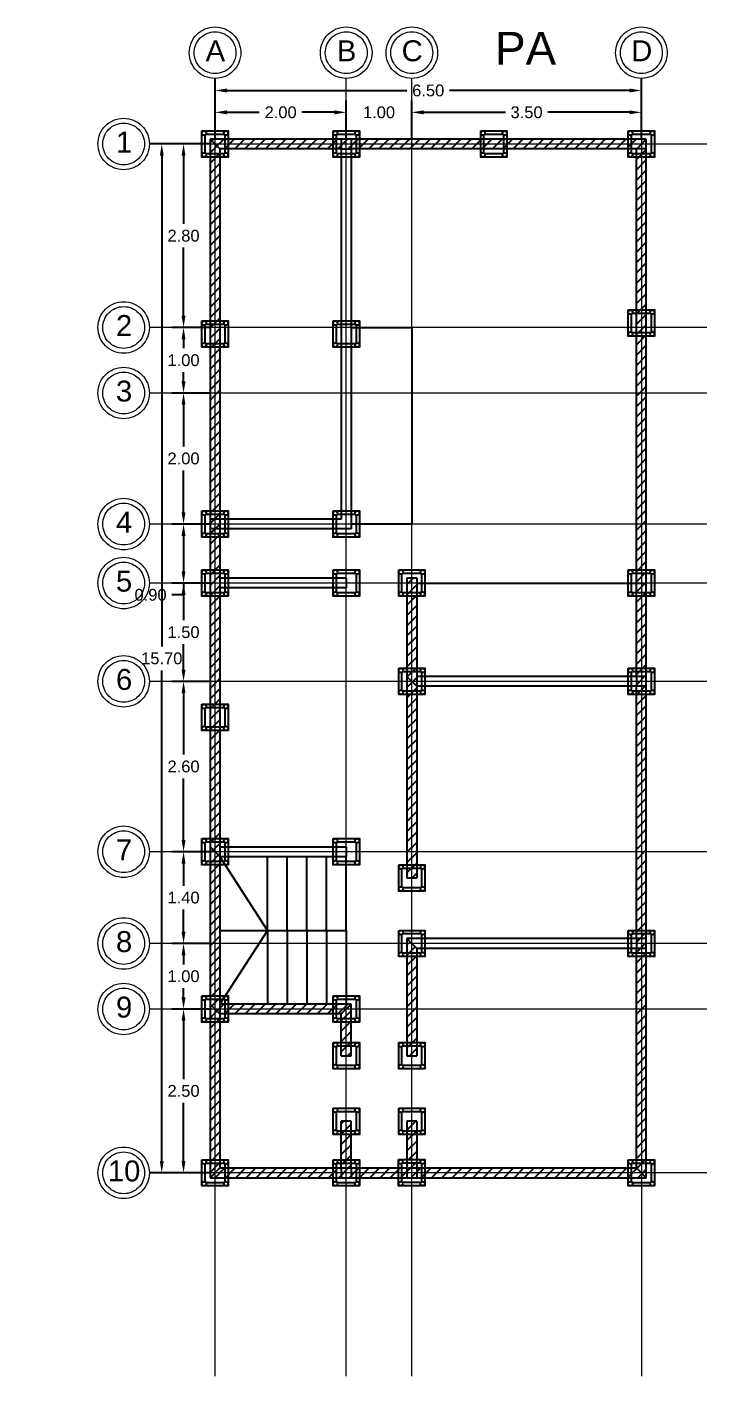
# Model space of a CAD drawing. Header units: metres. Extents: x 25 to 708562, y 11 to 4563236.
# Drawn here: x 70.04 to 80.4, y 10.69 to 31.28 of the extents above; entities that cross this region are included whole.
import ezdxf

# ---------------------------------------------------------------- set-up
doc = ezdxf.new("R2010")
doc.units = ezdxf.units.M
doc.header["$PDMODE"] = 35
doc.linetypes.add('ACAD_ISO04W100', pattern=[30, 24, -3, 0, -3])
for name, color, linetype, lineweight in [('Aux', 10, 'ACAD_ISO04W100', 18), ('Cotas', 100, 'Continuous', 15), ('Muros', 140, 'Continuous', 25)]:
    doc.layers.add(name, color=color, linetype=linetype, lineweight=lineweight)
doc.layers.add('Kastillo', color=30, linetype='Continuous')
doc.layers.add('Muros de Carga', color=221, linetype='Continuous')
doc.styles.get("Standard").update_dxf_attribs({"font": 'arial.ttf'})
doc.dimstyles.new('Muros', dxfattribs={"dimtxt": 0.18, "dimasz": 0.18, "dimexe": 0.18, "dimexo": 0.0625, "dimgap": 0.09, "dimtad": 0, "dimtih": 1, "dimtoh": 1, "dimzin": 0, "dimdsep": 46, "dimtxsty": 'Standard', "dimcen": 0.09, "dimadec": 0, "dimazin": 0, "dimtfac": 1, "dimtofl": 0, "dimtmove": 0, "dimatfit": 3, "dimfxl": 1, "dimtolj": 1, "dimtzin": 0, "dimarcsym": 0})
pattern_1 = [(45, (57.75728, 9.41529), (-0.07857724, 0.07857724), [])]

# ---------------------------------------------------------------- blocks, each defined once
blk = doc.blocks.new('*D85')
at = {"layer": 'Cotas', "color": 0, "lineweight": -2, "transparency": 16777216}
for p, q in [((72.842, 29.494), (71.912, 29.494)), ((72.092, 29.314), (72.092, 21.826)), ((72.092, 13.974), (72.092, 21.462)), ((72.842, 13.794), (71.912, 13.794))]:
    blk.add_line(p, q, dxfattribs=at)
at = {"layer": 'Cotas', "color": 0, "transparency": 16777216}
for points in [[(72.062, 29.314), (72.122, 29.314), (72.092, 29.494)], [(72.062, 13.974), (72.122, 13.974), (72.092, 13.794)]]:
    blk.add_solid(points, dxfattribs=at)
at = {"layer": 'Defpoints', "color": 0, "transparency": 16777216}
for p in [(72.904, 29.494), (72.092, 13.794), (72.904, 13.794)]:
    blk.add_point(p, dxfattribs=at)
at = {"layer": 'Cotas', "color": 0, "transparency": 16777216, "insert": (72.092, 21.644), "char_height": 0.18, "attachment_point": 5}
blk.add_mtext('\\A1;15.70', dxfattribs=at)
blk = doc.blocks.new('*D86')
at = {"layer": 'Cotas', "color": 0, "lineweight": -2, "transparency": 16777216}
for p, q in [((72.842, 29.494), (72.244, 29.494)), ((72.424, 29.314), (72.424, 28.276)), ((72.424, 26.874), (72.424, 27.912)), ((72.842, 26.694), (72.244, 26.694))]:
    blk.add_line(p, q, dxfattribs=at)
at = {"layer": 'Cotas', "color": 0, "transparency": 16777216}
for points in [[(72.394, 29.314), (72.454, 29.314), (72.424, 29.494)], [(72.394, 26.874), (72.454, 26.874), (72.424, 26.694)]]:
    blk.add_solid(points, dxfattribs=at)
at = {"layer": 'Defpoints', "color": 0, "transparency": 16777216}
for p in [(72.424, 29.494), (72.904, 29.494), (72.904, 26.694)]:
    blk.add_point(p, dxfattribs=at)
at = {"layer": 'Cotas', "color": 0, "transparency": 16777216, "insert": (72.424, 28.094), "char_height": 0.18, "attachment_point": 5}
blk.add_mtext('\\A1;2.80', dxfattribs=at)
blk = doc.blocks.new('*D87')
at = {"layer": 'Cotas', "color": 0, "lineweight": -2, "transparency": 16777216}
for p, q in [((72.842, 26.694), (72.244, 26.694)), ((72.424, 26.514), (72.424, 26.376)), ((72.424, 25.874), (72.424, 26.012)), ((72.842, 25.694), (72.244, 25.694))]:
    blk.add_line(p, q, dxfattribs=at)
at = {"layer": 'Cotas', "color": 0, "transparency": 16777216}
for points in [[(72.394, 26.514), (72.454, 26.514), (72.424, 26.694)], [(72.394, 25.874), (72.454, 25.874), (72.424, 25.694)]]:
    blk.add_solid(points, dxfattribs=at)
at = {"layer": 'Defpoints', "color": 0, "transparency": 16777216}
for p in [(72.904, 26.694), (72.424, 25.694), (72.904, 25.694)]:
    blk.add_point(p, dxfattribs=at)
at = {"layer": 'Cotas', "color": 0, "transparency": 16777216, "insert": (72.424, 26.194), "char_height": 0.18, "attachment_point": 5}
blk.add_mtext('\\A1;1.00', dxfattribs=at)
blk = doc.blocks.new('*D88')
at = {"layer": 'Cotas', "color": 0, "lineweight": -2, "transparency": 16777216}
for p, q in [((72.842, 25.694), (72.244, 25.694)), ((72.424, 25.514), (72.424, 24.876)), ((72.424, 23.874), (72.424, 24.512)), ((72.842, 23.694), (72.244, 23.694))]:
    blk.add_line(p, q, dxfattribs=at)
at = {"layer": 'Cotas', "color": 0, "transparency": 16777216}
for points in [[(72.394, 25.514), (72.454, 25.514), (72.424, 25.694)], [(72.394, 23.874), (72.454, 23.874), (72.424, 23.694)]]:
    blk.add_solid(points, dxfattribs=at)
at = {"layer": 'Defpoints', "color": 0, "transparency": 16777216}
for p in [(72.904, 25.694), (72.424, 23.694), (72.904, 23.694)]:
    blk.add_point(p, dxfattribs=at)
at = {"layer": 'Cotas', "color": 0, "transparency": 16777216, "insert": (72.424, 24.694), "char_height": 0.18, "attachment_point": 5}
blk.add_mtext('\\A1;2.00', dxfattribs=at)
blk = doc.blocks.new('*D89')
at = {"layer": 'Cotas', "color": 0, "lineweight": -2, "transparency": 16777216}
for p, q in [((72.842, 16.294), (72.244, 16.294)), ((72.424, 16.114), (72.424, 15.226)), ((72.424, 13.974), (72.424, 14.862)), ((72.842, 13.794), (72.244, 13.794))]:
    blk.add_line(p, q, dxfattribs=at)
at = {"layer": 'Cotas', "color": 0, "transparency": 16777216}
for points in [[(72.394, 16.114), (72.454, 16.114), (72.424, 16.294)], [(72.394, 13.974), (72.454, 13.974), (72.424, 13.794)]]:
    blk.add_solid(points, dxfattribs=at)
at = {"layer": 'Defpoints', "color": 0, "transparency": 16777216}
for p in [(72.904, 16.294), (72.424, 13.794), (72.904, 13.794)]:
    blk.add_point(p, dxfattribs=at)
at = {"layer": 'Cotas', "color": 0, "transparency": 16777216, "insert": (72.424, 15.044), "char_height": 0.18, "attachment_point": 5}
blk.add_mtext('\\A1;2.50', dxfattribs=at)
blk = doc.blocks.new('*D90')
at = {"layer": 'Cotas', "color": 0, "lineweight": -2, "transparency": 16777216}
for p, q in [((72.904, 29.556), (72.904, 30.49)), ((79.404, 29.556), (79.404, 30.49)), ((73.084, 30.31), (75.83, 30.31)), ((79.224, 30.31), (76.478, 30.31))]:
    blk.add_line(p, q, dxfattribs=at)
at = {"layer": 'Cotas', "color": 0, "transparency": 16777216}
for points in [[(73.084, 30.34), (73.084, 30.28), (72.904, 30.31)], [(79.224, 30.34), (79.224, 30.28), (79.404, 30.31)]]:
    blk.add_solid(points, dxfattribs=at)
at = {"layer": 'Defpoints', "color": 0, "transparency": 16777216}
for p in [(72.904, 30.31), (72.904, 29.494), (79.404, 29.494)]:
    blk.add_point(p, dxfattribs=at)
at = {"layer": 'Cotas', "color": 0, "transparency": 16777216, "insert": (76.154, 30.31), "char_height": 0.18, "attachment_point": 5}
blk.add_mtext('\\A1;6.50', dxfattribs=at)
blk = doc.blocks.new('*D91')
at = {"layer": 'Cotas', "color": 0, "lineweight": -2, "transparency": 16777216}
for p, q in [((72.904, 29.556), (72.904, 30.157)), ((74.904, 29.556), (74.904, 30.157)), ((73.084, 29.977), (73.579, 29.977)), ((74.724, 29.977), (74.229, 29.977))]:
    blk.add_line(p, q, dxfattribs=at)
at = {"layer": 'Cotas', "color": 0, "transparency": 16777216}
for points in [[(73.084, 30.007), (73.084, 29.947), (72.904, 29.977)], [(74.724, 30.007), (74.724, 29.947), (74.904, 29.977)]]:
    blk.add_solid(points, dxfattribs=at)
at = {"layer": 'Defpoints', "color": 0, "transparency": 16777216}
for p in [(74.904, 29.977), (72.904, 29.494), (74.904, 29.494)]:
    blk.add_point(p, dxfattribs=at)
at = {"layer": 'Cotas', "color": 0, "transparency": 16777216, "insert": (73.904, 29.977), "char_height": 0.18, "attachment_point": 5}
blk.add_mtext('\\A1;2.00', dxfattribs=at)
blk = doc.blocks.new('*D92')
at = {"layer": 'Cotas', "color": 0, "lineweight": -2, "transparency": 16777216}
for p, q in [((74.904, 29.556), (74.904, 30.157)), ((75.904, 29.556), (75.904, 30.157)), ((74.724, 29.977), (74.544, 29.977)), ((76.084, 29.977), (76.264, 29.977))]:
    blk.add_line(p, q, dxfattribs=at)
at = {"layer": 'Cotas', "color": 0, "transparency": 16777216}
for points in [[(74.724, 30.007), (74.724, 29.947), (74.904, 29.977)], [(76.084, 30.007), (76.084, 29.947), (75.904, 29.977)]]:
    blk.add_solid(points, dxfattribs=at)
at = {"layer": 'Defpoints', "color": 0, "transparency": 16777216}
for p in [(75.904, 29.977), (74.904, 29.494), (75.904, 29.494)]:
    blk.add_point(p, dxfattribs=at)
at = {"layer": 'Cotas', "color": 0, "transparency": 16777216, "insert": (75.404, 29.977), "char_height": 0.18, "attachment_point": 5}
blk.add_mtext('\\A1;1.00', dxfattribs=at)
blk = doc.blocks.new('*D93')
at = {"layer": 'Cotas', "color": 0, "lineweight": -2, "transparency": 16777216}
for p, q in [((75.904, 29.556), (75.904, 30.157)), ((79.404, 29.556), (79.404, 30.157)), ((76.084, 29.977), (77.331, 29.977)), ((79.224, 29.977), (77.977, 29.977))]:
    blk.add_line(p, q, dxfattribs=at)
at = {"layer": 'Cotas', "color": 0, "transparency": 16777216}
for points in [[(76.084, 30.007), (76.084, 29.947), (75.904, 29.977)], [(79.224, 30.007), (79.224, 29.947), (79.404, 29.977)]]:
    blk.add_solid(points, dxfattribs=at)
at = {"layer": 'Defpoints', "color": 0, "transparency": 16777216}
for p in [(79.404, 29.977), (75.904, 29.494), (79.404, 29.494)]:
    blk.add_point(p, dxfattribs=at)
at = {"layer": 'Cotas', "color": 0, "transparency": 16777216, "insert": (77.654, 29.977), "char_height": 0.18, "attachment_point": 5}
blk.add_mtext('\\A1;3.50', dxfattribs=at)
blk = doc.blocks.new('*D106')
at = {"layer": 'Cotas', "color": 0, "lineweight": -2, "transparency": 16777216}
for p, q in [((72.842, 23.694), (72.244, 23.694)), ((72.424, 23.514), (72.424, 22.974)), ((72.842, 22.794), (72.244, 22.794)), ((72.424, 22.794), (72.424, 22.614)), ((72.424, 22.614), (72.244, 22.614))]:
    blk.add_line(p, q, dxfattribs=at)
at = {"layer": 'Cotas', "color": 0, "transparency": 16777216}
for points in [[(72.394, 23.514), (72.454, 23.514), (72.424, 23.694)], [(72.394, 22.974), (72.454, 22.974), (72.424, 22.794)]]:
    blk.add_solid(points, dxfattribs=at)
at = {"layer": 'Defpoints', "color": 0, "transparency": 16777216}
for p in [(72.904, 23.694), (72.424, 22.794), (72.904, 22.794)]:
    blk.add_point(p, dxfattribs=at)
at = {"layer": 'Cotas', "color": 0, "transparency": 16777216, "insert": (71.921, 22.614), "char_height": 0.18, "attachment_point": 5}
blk.add_mtext('\\A1;0.90', dxfattribs=at)
blk = doc.blocks.new('*D107')
at = {"layer": 'Cotas', "color": 0, "lineweight": -2, "transparency": 16777216}
for p, q in [((72.842, 22.794), (72.244, 22.794)), ((72.424, 22.614), (72.424, 22.226)), ((72.424, 21.474), (72.424, 21.862)), ((72.842, 21.294), (72.244, 21.294))]:
    blk.add_line(p, q, dxfattribs=at)
at = {"layer": 'Cotas', "color": 0, "transparency": 16777216}
for points in [[(72.394, 22.614), (72.454, 22.614), (72.424, 22.794)], [(72.394, 21.474), (72.454, 21.474), (72.424, 21.294)]]:
    blk.add_solid(points, dxfattribs=at)
at = {"layer": 'Defpoints', "color": 0, "transparency": 16777216}
for p in [(72.904, 22.794), (72.424, 21.294), (72.904, 21.294)]:
    blk.add_point(p, dxfattribs=at)
at = {"layer": 'Cotas', "color": 0, "transparency": 16777216, "insert": (72.424, 22.044), "char_height": 0.18, "attachment_point": 5}
blk.add_mtext('\\A1;1.50', dxfattribs=at)
blk = doc.blocks.new('*D108')
at = {"layer": 'Cotas', "color": 0, "lineweight": -2, "transparency": 16777216}
for p, q in [((72.842, 21.294), (72.244, 21.294)), ((72.424, 21.114), (72.424, 20.176)), ((72.424, 18.874), (72.424, 19.812)), ((72.842, 18.694), (72.244, 18.694))]:
    blk.add_line(p, q, dxfattribs=at)
at = {"layer": 'Cotas', "color": 0, "transparency": 16777216}
for points in [[(72.394, 21.114), (72.454, 21.114), (72.424, 21.294)], [(72.394, 18.874), (72.454, 18.874), (72.424, 18.694)]]:
    blk.add_solid(points, dxfattribs=at)
at = {"layer": 'Defpoints', "color": 0, "transparency": 16777216}
for p in [(72.904, 21.294), (72.424, 18.694), (72.904, 18.694)]:
    blk.add_point(p, dxfattribs=at)
at = {"layer": 'Cotas', "color": 0, "transparency": 16777216, "insert": (72.424, 19.994), "char_height": 0.18, "attachment_point": 5}
blk.add_mtext('\\A1;2.60', dxfattribs=at)
blk = doc.blocks.new('*D109')
at = {"layer": 'Cotas', "color": 0, "lineweight": -2, "transparency": 16777216}
for p, q in [((72.842, 18.694), (72.244, 18.694)), ((72.424, 18.514), (72.424, 18.176)), ((72.424, 17.474), (72.424, 17.812)), ((72.842, 17.294), (72.244, 17.294))]:
    blk.add_line(p, q, dxfattribs=at)
at = {"layer": 'Cotas', "color": 0, "transparency": 16777216}
for points in [[(72.394, 18.514), (72.454, 18.514), (72.424, 18.694)], [(72.394, 17.474), (72.454, 17.474), (72.424, 17.294)]]:
    blk.add_solid(points, dxfattribs=at)
at = {"layer": 'Defpoints', "color": 0, "transparency": 16777216}
for p in [(72.904, 18.694), (72.424, 17.294), (72.904, 17.294)]:
    blk.add_point(p, dxfattribs=at)
at = {"layer": 'Cotas', "color": 0, "transparency": 16777216, "insert": (72.424, 17.994), "char_height": 0.18, "attachment_point": 5}
blk.add_mtext('\\A1;1.40', dxfattribs=at)
blk = doc.blocks.new('*D110')
at = {"layer": 'Cotas', "color": 0, "lineweight": -2, "transparency": 16777216}
for p, q in [((72.842, 17.294), (72.244, 17.294)), ((72.424, 17.114), (72.424, 16.976)), ((72.424, 16.474), (72.424, 16.612)), ((72.842, 16.294), (72.244, 16.294))]:
    blk.add_line(p, q, dxfattribs=at)
at = {"layer": 'Cotas', "color": 0, "transparency": 16777216}
for points in [[(72.394, 17.114), (72.454, 17.114), (72.424, 17.294)], [(72.394, 16.474), (72.454, 16.474), (72.424, 16.294)]]:
    blk.add_solid(points, dxfattribs=at)
at = {"layer": 'Defpoints', "color": 0, "transparency": 16777216}
for p in [(72.904, 17.294), (72.424, 16.294), (72.904, 16.294)]:
    blk.add_point(p, dxfattribs=at)
at = {"layer": 'Cotas', "color": 0, "transparency": 16777216, "insert": (72.424, 16.794), "char_height": 0.18, "attachment_point": 5}
blk.add_mtext('\\A1;1.00', dxfattribs=at)

msp = doc.modelspace()

# ---------------------------------------------------------------- hatches: boundary and pattern name
at = {"layer": 'Muros de Carga'}
h = msp.add_hatch(dxfattribs=at)
h.set_pattern_fill('ANSI31', color=256, scale=0.035)
h.set_pattern_definition(pattern_1)
h.paths.add_polyline_path([(79.479, 29.569), (74.979, 29.569), (74.979, 29.419), (79.479, 29.419)])
h.paths.add_polyline_path([(74.979, 29.569), (74.829, 29.569), (74.829, 29.419), (74.979, 29.419)])
h.paths.add_polyline_path([(74.829, 29.569), (72.829, 29.569), (72.979, 29.419), (74.829, 29.419)])
h.paths.add_polyline_path([(72.979, 29.419), (72.829, 29.569), (72.829, 23.769), (72.979, 23.769)])
h.paths.add_polyline_path([(72.979, 18.619), (72.979, 18.769), (72.979, 22.719), (72.979, 22.869), (72.979, 23.619), (72.829, 23.619), (72.829, 13.719), (72.979, 13.869), (72.979, 16.219), (72.979, 16.369)])
h.paths.add_polyline_path([(72.979, 23.769), (72.829, 23.769), (72.829, 23.619), (72.979, 23.619)])
h = msp.add_hatch(dxfattribs=at)
h.set_pattern_fill('ANSI31', color=256, scale=0.035)
h.set_pattern_definition(pattern_1)
h.paths.add_polyline_path([(79.479, 29.419), (79.329, 29.419), (79.329, 22.794), (79.479, 22.794)])
h.paths.add_polyline_path([(79.479, 22.794), (79.329, 22.794), (79.329, 22.719), (79.329, 21.369), (79.479, 21.369)])
h.paths.add_polyline_path([(79.479, 21.369), (79.329, 21.369), (79.329, 21.219), (79.479, 21.219)])
h.paths.add_polyline_path([(79.479, 21.219), (79.329, 21.219), (79.329, 17.369), (79.479, 17.369)])
h.paths.add_polyline_path([(79.479, 17.219), (79.329, 17.219), (79.329, 13.869), (79.479, 13.719)])
h.paths.add_polyline_path([(79.479, 17.369), (79.329, 17.369), (79.329, 17.219), (79.479, 17.219)])
h = msp.add_hatch(dxfattribs=at)
h.set_pattern_fill('ANSI31', color=256, scale=0.035)
h.set_pattern_definition(pattern_1)
h.paths.add_polyline_path([(75.979, 21.219), (75.979, 21.369), (75.979, 22.719), (75.979, 22.869), (75.829, 22.869), (75.829, 21.369), (75.829, 18.769), (75.829, 18.619), (75.829, 18.294), (75.979, 18.294)])
h.paths.add_polyline_path([(64.531, 18.694), (64.531, 23.16), (64.381, 23.073), (64.381, 18.694)])
h.paths.add_polyline_path([(75.829, 14.581), (75.829, 13.869), (75.979, 13.869), (75.979, 14.581)])
h = msp.add_hatch(dxfattribs=at)
h.set_pattern_fill('ANSI31', color=256, scale=0.035)
h.set_pattern_definition(pattern_1)
h.paths.add_polyline_path([(75.979, 17.219), (75.829, 17.369), (75.829, 17.294), (75.829, 15.581), (75.979, 15.581)])
h = msp.add_hatch(dxfattribs=at)
h.set_pattern_fill('ANSI31', color=256, scale=0.035)
h.set_pattern_definition(pattern_1)
h.paths.add_polyline_path([(74.829, 16.219), (74.829, 15.581), (74.979, 15.581), (74.979, 16.369), (72.979, 16.369), (72.979, 16.219)])
h.paths.add_polyline_path([(74.829, 13.869), (74.979, 13.869), (74.979, 14.581), (74.829, 14.581)])
h = msp.add_hatch(dxfattribs=at)
h.set_pattern_fill('ANSI31', color=256, scale=0.035)
h.set_pattern_definition(pattern_1)
h.paths.add_polyline_path([(75.979, 13.869), (75.829, 13.869), (75.829, 13.719), (75.979, 13.719)])
h.paths.add_polyline_path([(75.829, 13.869), (74.979, 13.869), (74.979, 13.719), (75.829, 13.719)])
h.paths.add_polyline_path([(74.979, 13.869), (74.829, 13.869), (74.829, 13.719), (74.979, 13.719)])
h.paths.add_polyline_path([(74.829, 13.869), (72.979, 13.869), (72.829, 13.719), (74.829, 13.719)])
h.paths.add_polyline_path([(79.329, 13.869), (75.979, 13.869), (75.979, 13.719), (79.479, 13.719)])

# ---------------------------------------------------------------- linework, layer by layer
at = {"layer": 'Aux'}
for p, q in [((72.904, 10.694), (72.904, 30.494)), ((74.904, 10.694), (74.904, 30.494)), ((75.904, 10.694), (75.904, 30.494)), ((79.404, 30.494), (79.404, 10.694)), ((71.904, 29.494), (80.404, 29.494)), ((80.404, 26.694), (71.904, 26.694)), ((80.404, 25.694), (71.904, 25.694)), ((80.404, 23.694), (71.904, 23.694)), ((80.404, 22.794), (71.904, 22.794)), ((80.404, 21.294), (71.904, 21.294)), ((80.404, 18.694), (71.904, 18.694)), ((80.404, 17.294), (71.904, 17.294)), ((80.404, 16.294), (71.904, 16.294)), ((80.404, 13.794), (71.904, 13.794))]:
    msp.add_line(p, q, dxfattribs=at)
for centre, radius in [((72.904, 30.887), 0.393), ((72.904, 30.887), 0.319), ((74.904, 30.887), 0.393), ((74.904, 30.887), 0.319), ((75.904, 30.887), 0.393), ((75.904, 30.887), 0.319), ((79.404, 30.887), 0.393), ((79.404, 30.887), 0.319), ((71.511, 29.494), 0.393), ((71.511, 29.494), 0.319), ((71.511, 26.694), 0.393), ((71.511, 26.694), 0.319), ((71.511, 25.694), 0.393), ((71.511, 25.694), 0.319), ((71.511, 23.694), 0.393), ((71.511, 23.694), 0.319), ((71.511, 22.794), 0.393), ((71.511, 22.794), 0.319), ((71.511, 21.294), 0.393), ((71.511, 21.294), 0.319), ((71.511, 18.694), 0.393), ((71.511, 18.694), 0.319), ((71.511, 17.294), 0.393), ((71.511, 17.294), 0.319), ((71.511, 16.294), 0.393), ((71.511, 16.294), 0.319), ((71.511, 13.794), 0.393), ((71.511, 13.794), 0.319)]:
    msp.add_circle(centre, radius, dxfattribs=at)
at = {"layer": 'Kastillo'}
for p, q in [((75.979, 21.219), (75.829, 21.369)), ((72.979, 18.619), (72.829, 18.769)), ((72.979, 16.219), (72.829, 16.369)), ((74.829, 16.219), (74.979, 16.369))]:
    msp.add_line(p, q, dxfattribs=at)
for points in [[(72.704, 29.694), (73.104, 29.694), (73.104, 29.294), (72.704, 29.294)], [(74.704, 29.694), (75.104, 29.694), (75.104, 29.294), (74.704, 29.294)], [(76.954, 29.694), (77.354, 29.694), (77.354, 29.294), (76.954, 29.294)], [(79.204, 29.694), (79.604, 29.694), (79.604, 29.294), (79.204, 29.294)], [(72.704, 26.794), (73.104, 26.794), (73.104, 26.394), (72.704, 26.394)], [(74.704, 26.794), (75.104, 26.794), (75.104, 26.394), (74.704, 26.394)], [(79.204, 26.961), (79.604, 26.961), (79.604, 26.561), (79.204, 26.561)], [(72.704, 23.894), (73.104, 23.894), (73.104, 23.494), (72.704, 23.494)], [(74.704, 23.894), (75.104, 23.894), (75.104, 23.494), (74.704, 23.494)], [(72.704, 22.994), (73.104, 22.994), (73.104, 22.594), (72.704, 22.594)], [(74.704, 22.994), (75.104, 22.994), (75.104, 22.594), (74.704, 22.594)], [(75.704, 22.994), (76.104, 22.994), (76.104, 22.594), (75.704, 22.594)], [(79.204, 22.994), (79.604, 22.994), (79.604, 22.594), (79.204, 22.594)], [(75.704, 21.494), (76.104, 21.494), (76.104, 21.094), (75.704, 21.094)], [(79.204, 21.494), (79.604, 21.494), (79.604, 21.094), (79.204, 21.094)], [(72.704, 20.944), (73.104, 20.944), (73.104, 20.544), (72.704, 20.544)], [(72.704, 18.894), (73.104, 18.894), (73.104, 18.494), (72.704, 18.494)], [(74.704, 18.894), (75.104, 18.894), (75.104, 18.494), (74.704, 18.494)], [(75.704, 18.494), (76.104, 18.494), (76.104, 18.094), (75.704, 18.094)], [(75.704, 17.494), (76.104, 17.494), (76.104, 17.094), (75.704, 17.094)], [(79.204, 17.494), (79.604, 17.494), (79.604, 17.094), (79.204, 17.094)], [(72.704, 16.494), (73.104, 16.494), (73.104, 16.094), (72.704, 16.094)], [(74.704, 16.494), (75.104, 16.494), (75.104, 16.094), (74.704, 16.094)], [(74.704, 15.781), (75.104, 15.781), (75.104, 15.381), (74.704, 15.381)], [(75.704, 15.781), (76.104, 15.781), (76.104, 15.381), (75.704, 15.381)], [(74.704, 14.781), (75.104, 14.781), (75.104, 14.381), (74.704, 14.381)], [(75.704, 14.781), (76.104, 14.781), (76.104, 14.381), (75.704, 14.381)], [(72.704, 13.994), (73.104, 13.994), (73.104, 13.594), (72.704, 13.594)], [(74.704, 13.994), (75.104, 13.994), (75.104, 13.594), (74.704, 13.594)], [(75.701, 13.997), (76.101, 13.997), (76.101, 13.597), (75.701, 13.597)], [(79.204, 13.994), (79.604, 13.994), (79.604, 13.594), (79.204, 13.594)]]:
    msp.add_lwpolyline(points, close=True, dxfattribs=at)
for points in [[(72.774, 29.644), (73.034, 29.644, -0.414214), (73.054, 29.624), (73.054, 29.364, -0.414214), (73.034, 29.344), (72.774, 29.344, -0.414214), (72.754, 29.364), (72.754, 29.624, -0.414214)], [(74.774, 29.644), (75.034, 29.644, -0.414214), (75.054, 29.624), (75.054, 29.364, -0.414214), (75.034, 29.344), (74.774, 29.344, -0.414214), (74.754, 29.364), (74.754, 29.624, -0.414214)], [(77.024, 29.644), (77.284, 29.644, -0.414214), (77.304, 29.624), (77.304, 29.364, -0.414214), (77.284, 29.344), (77.024, 29.344, -0.414214), (77.004, 29.364), (77.004, 29.624, -0.414214)], [(79.274, 29.644), (79.534, 29.644, -0.414214), (79.554, 29.624), (79.554, 29.364, -0.414214), (79.534, 29.344), (79.274, 29.344, -0.414214), (79.254, 29.364), (79.254, 29.624, -0.414214)], [(79.274, 26.911), (79.534, 26.911, -0.414214), (79.554, 26.891), (79.554, 26.631, -0.414214), (79.534, 26.611), (79.274, 26.611, -0.414214), (79.254, 26.631), (79.254, 26.891, -0.414214)], [(72.774, 26.744), (73.034, 26.744, -0.414214), (73.054, 26.724), (73.054, 26.464, -0.414214), (73.034, 26.444), (72.774, 26.444, -0.414214), (72.754, 26.464), (72.754, 26.724, -0.414214)], [(74.774, 26.744), (75.034, 26.744, -0.414214), (75.054, 26.724), (75.054, 26.464, -0.414214), (75.034, 26.444), (74.774, 26.444, -0.414214), (74.754, 26.464), (74.754, 26.724, -0.414214)], [(72.774, 23.844), (73.034, 23.844, -0.414214), (73.054, 23.824), (73.054, 23.564, -0.414214), (73.034, 23.544), (72.774, 23.544, -0.414214), (72.754, 23.564), (72.754, 23.824, -0.414214)], [(74.774, 23.844), (75.034, 23.844, -0.414214), (75.054, 23.824), (75.054, 23.564), (75.034, 23.544), (74.774, 23.544, -0.414214), (74.754, 23.564), (74.754, 23.824, -0.414214)], [(72.774, 22.944), (73.034, 22.944, -0.414214), (73.054, 22.924), (73.054, 22.664, -0.414214), (73.034, 22.644), (72.774, 22.644, -0.414214), (72.754, 22.664), (72.754, 22.924, -0.414214)], [(74.774, 22.944), (75.034, 22.944, -0.414214), (75.054, 22.924), (75.054, 22.664, -0.414214), (75.034, 22.644), (74.774, 22.644, -0.414214), (74.754, 22.664), (74.754, 22.924, -0.414214)], [(75.774, 22.944), (76.034, 22.944, -0.414214), (76.054, 22.924), (76.054, 22.664), (76.034, 22.644), (75.774, 22.644, -0.414214), (75.754, 22.664), (75.754, 22.924, -0.414214)], [(79.274, 22.944), (79.534, 22.944, -0.414214), (79.554, 22.924), (79.554, 22.664, -0.414214), (79.534, 22.644), (79.274, 22.644, -0.414214), (79.254, 22.664), (79.254, 22.924, -0.414214)], [(75.774, 21.444), (76.034, 21.444, -0.414214), (76.054, 21.424), (76.054, 21.164, -0.414214), (76.034, 21.144), (75.774, 21.144, -0.414214), (75.754, 21.164), (75.754, 21.424, -0.414214)], [(79.274, 21.444), (79.534, 21.444, -0.414214), (79.554, 21.424), (79.554, 21.164, -0.414214), (79.534, 21.144), (79.274, 21.144, -0.414214), (79.254, 21.164), (79.254, 21.424, -0.414214)], [(72.774, 20.894), (73.034, 20.894, -0.414214), (73.054, 20.874), (73.054, 20.614, -0.414214), (73.034, 20.594), (72.774, 20.594, -0.414214), (72.754, 20.614), (72.754, 20.874, -0.414214)], [(72.774, 18.844), (73.034, 18.844, -0.414214), (73.054, 18.824), (73.054, 18.564, -0.414214), (73.034, 18.544), (72.774, 18.544, -0.414214), (72.754, 18.564), (72.754, 18.824, -0.414214)], [(74.774, 18.844), (75.034, 18.844, -0.414214), (75.054, 18.824), (75.054, 18.564, -0.414214), (75.034, 18.544), (74.774, 18.544, -0.414214), (74.754, 18.564), (74.754, 18.824, -0.414214)], [(75.774, 18.444), (76.034, 18.444, -0.414214), (76.054, 18.424), (76.054, 18.164, -0.414214), (76.034, 18.144), (75.774, 18.144, -0.414214), (75.754, 18.164), (75.754, 18.424, -0.414214)], [(75.774, 17.444), (76.034, 17.444, -0.414214), (76.054, 17.424), (76.054, 17.164), (76.034, 17.144), (75.774, 17.144, -0.414214), (75.754, 17.164), (75.754, 17.424, -0.414214)], [(79.274, 17.444), (79.534, 17.444, -0.414214), (79.554, 17.424), (79.554, 17.164, -0.414214), (79.534, 17.144), (79.274, 17.144, -0.414214), (79.254, 17.164), (79.254, 17.424, -0.414214)], [(72.774, 16.444), (73.034, 16.444, -0.414214), (73.054, 16.424), (73.054, 16.164, -0.414214), (73.034, 16.144), (72.774, 16.144, -0.414214), (72.754, 16.164), (72.754, 16.424, -0.414214)], [(74.774, 16.444), (75.034, 16.444, -0.414214), (75.054, 16.424), (75.054, 16.164, -0.414214), (75.034, 16.144), (74.774, 16.144, -0.414214), (74.754, 16.164), (74.754, 16.424, -0.414214)], [(74.774, 15.731), (75.034, 15.731, -0.414214), (75.054, 15.711), (75.054, 15.451, -0.414214), (75.034, 15.431), (74.774, 15.431, -0.414214), (74.754, 15.451), (74.754, 15.711, -0.414214)], [(75.774, 15.731), (76.034, 15.731, -0.414214), (76.054, 15.711), (76.054, 15.451, -0.414214), (76.034, 15.431), (75.774, 15.431, -0.414214), (75.754, 15.451), (75.754, 15.711, -0.414214)], [(74.774, 14.731), (75.034, 14.731, -0.414214), (75.054, 14.711), (75.054, 14.451, -0.414214), (75.034, 14.431), (74.774, 14.431, -0.414214), (74.754, 14.451), (74.754, 14.711, -0.414214)], [(75.774, 14.731), (76.034, 14.731, -0.414214), (76.054, 14.711), (76.054, 14.451, -0.414214), (76.034, 14.431), (75.774, 14.431, -0.414214), (75.754, 14.451), (75.754, 14.711, -0.414214)], [(72.774, 13.944), (73.034, 13.944, -0.414214), (73.054, 13.924), (73.054, 13.664, -0.414214), (73.034, 13.644), (72.774, 13.644, -0.414214), (72.754, 13.664), (72.754, 13.924, -0.414214)], [(74.774, 13.944), (75.034, 13.944, -0.414214), (75.054, 13.924), (75.054, 13.664, -0.414214), (75.034, 13.644), (74.774, 13.644, -0.414214), (74.754, 13.664), (74.754, 13.924, -0.414214)], [(75.771, 13.947), (76.031, 13.947, -0.414214), (76.051, 13.927), (76.051, 13.667, -0.414214), (76.031, 13.647), (75.771, 13.647, -0.414214), (75.751, 13.667), (75.751, 13.927, -0.414214)], [(79.274, 13.944), (79.534, 13.944, -0.414214), (79.554, 13.924), (79.554, 13.664, -0.414214), (79.534, 13.644), (79.274, 13.644, -0.414214), (79.254, 13.664), (79.254, 13.924, -0.414214)]]:
    msp.add_lwpolyline(points, format="xyb", close=True, dxfattribs=at)
for centre in [(72.737, 29.661), (73.071, 29.661), (74.737, 29.661), (75.071, 29.661), (76.987, 29.661), (77.321, 29.661), (79.237, 29.661), (79.571, 29.661), (72.737, 29.327), (73.071, 29.327), (74.737, 29.327), (75.071, 29.327), (76.987, 29.327), (77.321, 29.327), (79.237, 29.327), (79.571, 29.327), (72.737, 26.761), (73.071, 26.761), (74.737, 26.761), (75.071, 26.761), (79.237, 26.928), (79.571, 26.928), (79.237, 26.593), (79.571, 26.593), (72.737, 26.427), (73.071, 26.427), (74.737, 26.427), (75.071, 26.427), (72.737, 23.861), (73.071, 23.861), (74.737, 23.861), (75.071, 23.861), (72.737, 23.527), (73.071, 23.527), (74.737, 23.527), (75.071, 23.527), (72.737, 22.961), (73.071, 22.961), (74.737, 22.961), (75.071, 22.961), (75.737, 22.961), (76.071, 22.961), (79.237, 22.961), (79.571, 22.961), (72.737, 22.627), (73.071, 22.627), (74.737, 22.627), (75.071, 22.627), (75.737, 22.627), (76.071, 22.627), (79.237, 22.627), (79.571, 22.627), (75.737, 21.461), (76.071, 21.461), (79.237, 21.461), (79.571, 21.461), (75.737, 21.127), (76.071, 21.127), (79.237, 21.127), (79.571, 21.127), (72.737, 20.911), (73.071, 20.911), (72.737, 20.577), (73.071, 20.577), (72.737, 18.861), (73.071, 18.861), (74.737, 18.861), (75.071, 18.861), (72.737, 18.527), (73.071, 18.527), (74.737, 18.527), (75.071, 18.527), (75.737, 18.461), (76.071, 18.461), (75.737, 18.127), (76.071, 18.127), (75.737, 17.461), (76.071, 17.461), (79.237, 17.461), (79.571, 17.461), (75.737, 17.127), (76.071, 17.127), (79.237, 17.127), (79.571, 17.127), (72.737, 16.461), (73.071, 16.461), (74.737, 16.461), (75.071, 16.461), (72.737, 16.127), (73.071, 16.127), (74.737, 16.127), (75.071, 16.127), (74.737, 15.749), (75.071, 15.749), (75.737, 15.749), (76.071, 15.749), (74.737, 15.414), (75.071, 15.414), (75.737, 15.414), (76.071, 15.414), (74.737, 14.749), (75.071, 14.749), (75.737, 14.749), (76.071, 14.749), (74.737, 14.414), (75.071, 14.414), (75.737, 14.414), (76.071, 14.414), (72.737, 13.961), (73.071, 13.961), (74.737, 13.961), (75.071, 13.961), (75.734, 13.964), (76.069, 13.964), (79.237, 13.961), (79.571, 13.961), (72.737, 13.627), (73.071, 13.627), (74.737, 13.627), (75.071, 13.627), (75.734, 13.629), (76.069, 13.629), (79.237, 13.627), (79.571, 13.627)]:
    msp.add_circle(centre, 0.0327, dxfattribs=at)
at = {"layer": 'Muros'}
for p, q in [((72.829, 29.569), (72.829, 13.719)), ((79.479, 29.569), (72.829, 29.569)), ((74.829, 29.569), (74.829, 23.769)), ((74.979, 29.569), (74.979, 23.619)), ((79.479, 13.719), (79.479, 29.569)), ((72.979, 29.419), (72.979, 23.769)), ((74.829, 29.419), (72.979, 29.419)), ((74.829, 29.419), (74.979, 29.419)), ((79.479, 29.419), (74.979, 29.419)), ((79.329, 22.719), (79.329, 29.419)), ((74.979, 26.694), (75.904, 26.694)), ((75.904, 26.694), (75.904, 23.694)), ((74.829, 23.769), (72.829, 23.769)), ((72.979, 23.769), (72.979, 23.619)), ((75.904, 23.694), (74.979, 23.694)), ((74.979, 23.619), (72.829, 23.619)), ((72.979, 23.619), (72.979, 22.869)), ((74.904, 22.869), (72.979, 22.869)), ((72.979, 22.869), (72.979, 22.719)), ((74.904, 22.869), (74.904, 22.719)), ((75.829, 22.869), (75.829, 21.369)), ((75.979, 22.869), (75.829, 22.869)), ((75.979, 22.869), (75.979, 22.719)), ((72.979, 22.719), (72.979, 18.769)), ((74.904, 22.719), (72.979, 22.719)), ((75.979, 22.794), (79.479, 22.794)), ((75.979, 22.719), (75.979, 21.369)), ((79.329, 21.369), (79.329, 22.719)), ((75.829, 21.369), (75.829, 18.769)), ((79.479, 21.369), (75.979, 21.369)), ((75.979, 21.369), (75.979, 21.219)), ((79.479, 21.219), (75.979, 21.219)), ((75.979, 21.219), (75.979, 18.294)), ((79.329, 21.369), (79.329, 21.219)), ((79.329, 17.369), (79.329, 21.219)), ((72.979, 18.769), (74.904, 18.769)), ((72.979, 18.769), (72.979, 18.619)), ((74.904, 18.769), (74.904, 18.619)), ((75.829, 18.769), (75.829, 18.619)), ((72.979, 18.619), (72.979, 16.369)), ((72.979, 18.619), (74.904, 18.619)), ((73.704, 17.494), (72.979, 18.619)), ((73.704, 17.494), (73.704, 18.619)), ((74.004, 17.494), (74.004, 18.619)), ((74.304, 17.494), (74.304, 18.619)), ((74.604, 17.494), (74.604, 18.619)), ((74.904, 17.494), (74.904, 18.619)), ((75.829, 18.619), (75.829, 18.294)), ((72.979, 17.494), (74.904, 17.494)), ((73.704, 17.494), (72.979, 16.369)), ((73.704, 17.494), (73.704, 16.369)), ((74.004, 17.494), (74.004, 16.369)), ((74.304, 17.494), (74.304, 16.369)), ((74.604, 17.494), (74.604, 16.369)), ((74.904, 17.494), (74.904, 16.369)), ((79.479, 17.369), (75.829, 17.369)), ((75.829, 17.369), (75.829, 15.581)), ((75.829, 17.369), (75.829, 17.294)), ((75.979, 17.219), (75.829, 17.369)), ((79.329, 17.369), (79.329, 17.219)), ((79.479, 17.219), (75.979, 17.219)), ((75.979, 17.219), (75.979, 15.581)), ((79.329, 13.869), (79.329, 17.219)), ((74.979, 16.369), (72.979, 16.369)), ((72.979, 16.369), (72.979, 16.219)), ((74.979, 15.581), (74.979, 16.369)), ((72.979, 16.219), (72.979, 13.869)), ((74.829, 16.219), (72.979, 16.219)), ((74.829, 15.581), (74.829, 16.219)), ((74.829, 13.869), (74.829, 14.581)), ((74.979, 13.869), (74.979, 14.581)), ((75.829, 14.581), (75.829, 13.869)), ((75.979, 14.581), (75.979, 13.869)), ((72.979, 13.869), (74.829, 13.869)), ((74.829, 13.869), (74.979, 13.869)), ((74.829, 13.869), (74.829, 13.719)), ((74.979, 13.869), (75.829, 13.869)), ((74.979, 13.869), (74.979, 13.719)), ((75.829, 13.869), (79.329, 13.869)), ((75.829, 13.869), (75.829, 13.719)), ((75.979, 13.869), (75.979, 13.719)), ((79.329, 13.869), (79.479, 13.719)), ((72.829, 13.719), (79.479, 13.719))]:
    msp.add_line(p, q, dxfattribs=at)
for points in [[(75.829, 18.294), (75.979, 18.294)], [(74.829, 15.581), (74.979, 15.581)], [(75.829, 15.581), (75.979, 15.581)], [(74.979, 14.581), (74.829, 14.581)], [(75.979, 14.581), (75.829, 14.581)]]:
    msp.add_lwpolyline(points, dxfattribs=at)
at = {"layer": 'Muros de Carga'}
for p, q in [((72.829, 29.569), (72.979, 29.419)), ((72.979, 13.869), (72.829, 13.719))]:
    msp.add_line(p, q, dxfattribs=at)

# ---------------------------------------------------------------- texts
at = {"layer": 'Aux', "char_height": 0.31926, "attachment_point": 1}
for s, insert in [('\\pxqc;{\\C1;A}', (72.71, 31.076)), ('\\pxqc;{\\C1;B}', (74.71, 31.076)), ('\\pxqc;{\\C1;C}', (75.71, 31.076)), ('\\pxqc;{\\C1;D}', (79.21, 31.076)), ('\\pxqc;{\\C1;1}', (71.318, 29.683)), ('\\pxqc;{\\C1;2}', (71.318, 26.883)), ('\\pxqc;{\\C1;3}', (71.318, 25.883)), ('\\pxqc;{\\C1;4}', (71.318, 23.883)), ('\\pxqc;{\\C1;5}', (71.318, 22.983)), ('\\pxqc;{\\C1;6}', (71.318, 21.483)), ('\\pxqc;{\\C1;7}', (71.318, 18.883)), ('\\pxqc;{\\C1;8}', (71.318, 17.483)), ('\\pxqc;{\\C1;9}', (71.318, 16.483)), ('\\pxqc;{\\C1;10}', (71.318, 13.983))]:
    msp.add_mtext_dynamic_manual_height_columns(s, width=0.39907, gutter_width=9.977, heights=[0.401], dxfattribs=dict(at, insert=insert))
at = {"layer": 'Cotas', "insert": (74.389, 31.204), "char_height": 0.5, "attachment_point": 1}
msp.add_mtext_dynamic_manual_height_columns('\\pxqc;{\\C0;PA}', width=6.5, gutter_width=12.5, heights=[0], dxfattribs=at)

# ---------------------------------------------------------------- dimensions: what is measured, and where the dimension line sits
at = {"layer": 'Cotas'}
for base, p1, p2, picture, middle in [((72.904, 30.31), (79.404, 29.494), (72.904, 29.494), '*D90', (76.154, 30.31)), ((74.904, 29.977), (72.904, 29.494), (74.904, 29.494), '*D91', (73.904, 29.977)), ((75.904, 29.977), (74.904, 29.494), (75.904, 29.494), '*D92', (75.404, 29.977)), ((79.404, 29.977), (75.904, 29.494), (79.404, 29.494), '*D93', (77.654, 29.977))]:
    dim = msp.add_linear_dim(base=base, p1=p1, p2=p2, dimstyle='Muros', dxfattribs=at)
    dim.commit()
    dim.dimension.update_dxf_attribs({"geometry": picture, "text_midpoint": middle})
for base, p1, p2, picture, middle in [((72.092, 13.794), (72.904, 29.494), (72.904, 13.794), '*D85', (72.092, 21.644)), ((72.424, 29.494), (72.904, 26.694), (72.904, 29.494), '*D86', (72.424, 28.094)), ((72.424, 25.694), (72.904, 26.694), (72.904, 25.694), '*D87', (72.424, 26.194)), ((72.424, 23.694), (72.904, 25.694), (72.904, 23.694), '*D88', (72.424, 24.694)), ((72.424, 22.794), (72.904, 23.694), (72.904, 22.794), '*D106', (71.921, 22.614)), ((72.424, 21.294), (72.904, 22.794), (72.904, 21.294), '*D107', (72.424, 22.044)), ((72.424, 18.694), (72.904, 21.294), (72.904, 18.694), '*D108', (72.424, 19.994)), ((72.424, 17.294), (72.904, 18.694), (72.904, 17.294), '*D109', (72.424, 17.994)), ((72.424, 16.294), (72.904, 17.294), (72.904, 16.294), '*D110', (72.424, 16.794)), ((72.424, 13.794), (72.904, 16.294), (72.904, 13.794), '*D89', (72.424, 15.044))]:
    dim = msp.add_linear_dim(base=base, p1=p1, p2=p2, angle=90, dimstyle='Muros', dxfattribs=at)
    dim.commit()
    dim.dimension.update_dxf_attribs({"geometry": picture, "text_midpoint": middle})

doc.saveas('drawing.dxf')
